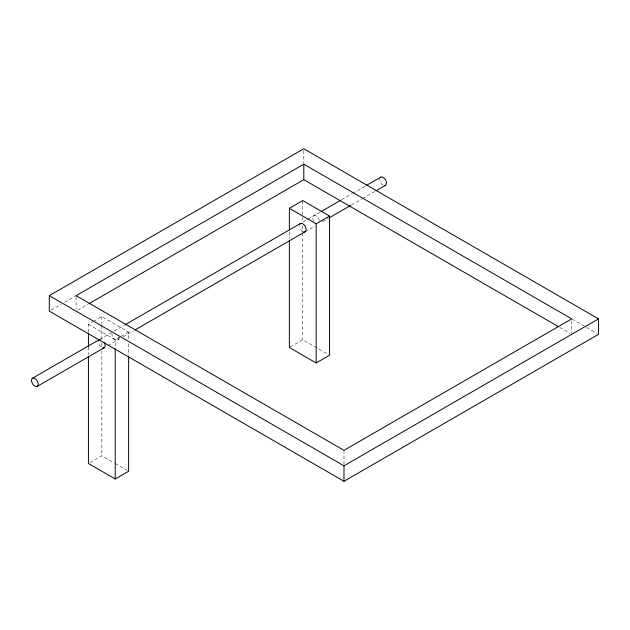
<?xml version="1.0" encoding="UTF-8"?>
<svg xmlns="http://www.w3.org/2000/svg" width="630" height="630" viewBox="0 0 630 630"><rect width="100%" height="100%" fill="white"/><g stroke="black" fill="none" stroke-linecap="round" stroke-linejoin="round"><path stroke-width="0.47" stroke-dasharray="3.15 2.36" d="M50.991 310.149L61.204 304.251M64.606 302.29L75.671 295.895M77.773 310.149L87.972 304.266M88.428 332.16L88.428 324.316L92.618 321.898M93.453 321.41L101.824 316.583L128.614 332.049L128.614 339.893M99.753 339.373L111.179 332.782M114.227 331.018L124.449 325.119M302.904 222.091L307.086 219.673M307.928 219.193L320.3 212.042M341.594 199.749L351.808 193.851M352.658 193.363L365.432 185.984M88.428 324.316L115.219 339.783L120.243 336.885M121.086 336.396L128.614 332.049M107.895 345.61L119.818 338.727M123.22 336.767L133.442 330.86M305.125 231.745L315.173 225.942M322.481 221.721L328.443 218.279M351.438 205.002L361.651 199.104M362.51 198.615L375.283 191.237M90.106 462.554L101.824 455.789L114.384 463.042M290.202 347.036L302.754 339.783L327.876 354.28M572.095 319.087L585.727 326.962M586.577 327.45L596.799 333.349M559.802 327.458L570.008 333.349M115.219 463.522L126.945 470.287M571.709 320.804L571.709 333.364M343.988 450.34L343.988 463.877M303.802 150.657L303.802 163.225M302.754 200.576L302.754 222.138M302.754 226.06L302.754 231.942M302.754 232.927L302.754 339.783M289.359 231.832L289.359 238.699M128.614 343.815L128.614 355.572M111.99 333.05A4.733 2.733 60 0 0 115.219 339.783L115.219 347.626M101.824 316.583L101.824 324.418M101.824 325.403L101.824 339.129M101.824 343.051L101.824 346.973M101.824 350.894L101.824 455.789M88.428 346.862L88.428 354.706M76.08 296.635L76.08 309.196M383.127 185.102A4.733 2.733 60 0 1 379.898 178.369M118.456 336.782A4.733 2.733 60 0 1 115.219 339.783M100.957 346.886A4.733 2.733 60 0 1 98.477 341.712M100.154 339.334A4.733 2.733 60 0 1 100.957 339.412M313.787 221.272A4.733 2.733 60 0 1 314.48 215.594A4.733 2.733 60 0 1 319.386 220.776M302.754 231.509A4.733 2.733 60 0 1 299.526 226.776"/><path stroke-width="0.94" d="M49.29 295.667L303.802 148.727L598.5 318.867L598.5 334.333L343.988 481.273L49.29 311.133L49.29 295.667L343.988 465.806L598.5 318.867M303.802 164.194L76.08 295.667L343.988 450.34L571.709 318.867L303.802 164.194L303.802 179.66L558.101 326.482M88.822 303.778L303.802 179.66M289.359 229.871L289.359 208.309L302.754 200.576L329.545 216.043L329.545 355.249L316.15 362.982L289.359 347.516L289.359 240.66M32.484 378.213L98.902 339.869M125.299 324.631L300.715 223.351M321.158 211.554L340.743 200.245M366.29 185.496L380.764 177.14M289.359 208.309L316.15 223.776L329.545 216.043M37.217 386.418L104.486 347.579M135.143 329.884L305.455 231.556M329.293 217.791L350.587 205.498M376.134 190.748L385.497 185.338M88.428 356.667L88.428 463.522L115.219 478.989L128.614 471.256L128.614 356.556M343.988 465.806L343.988 481.273M316.15 223.776L316.15 362.982M115.219 348.603L115.219 478.989M88.428 333.136L88.428 346.862M380.229 177.629A4.733 2.733 60 0 1 385.497 179.873A4.733 2.733 60 0 1 384.804 185.551M104.194 342.279A4.733 2.733 60 0 1 102.69 347.886M98.595 340.783A4.733 2.733 60 0 1 99.461 339.546M299.526 224.776A4.733 2.733 60 0 1 305.125 226.272A4.733 2.733 60 0 1 303.628 231.879M31.5 380.386A4.733 2.733 60 0 0 36.524 386.631A4.733 2.733 60 0 0 36.524 379.937A4.733 2.733 60 0 0 31.5 380.386"/></g></svg>
